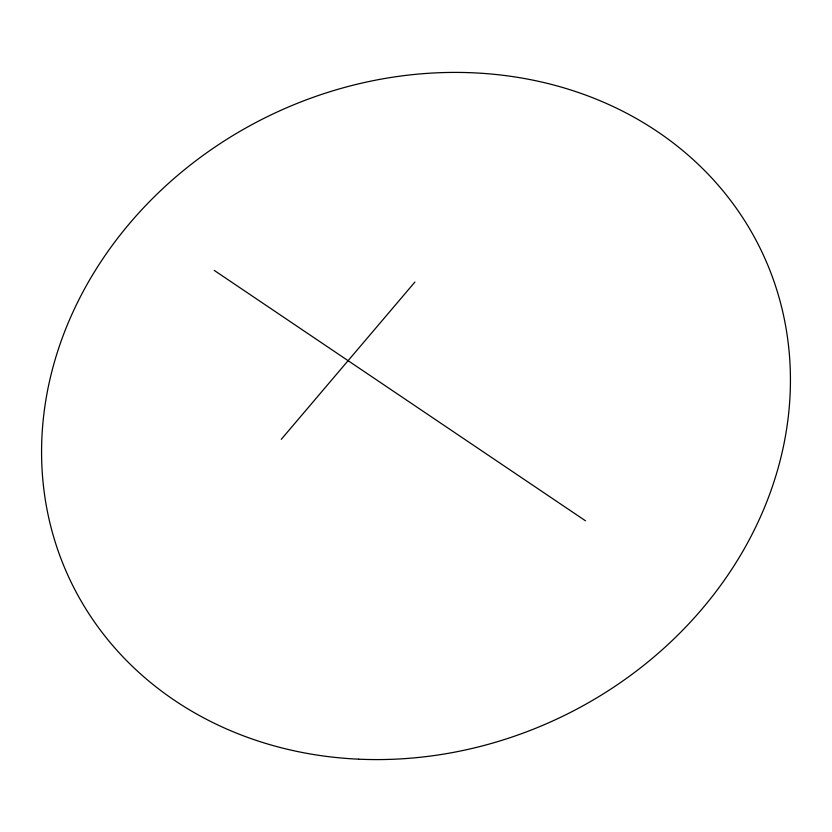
<?xml version="1.0" encoding="UTF-8"?>
<svg xmlns="http://www.w3.org/2000/svg" width="832" height="832" viewBox="0 0 832 832"><rect width="100%" height="100%" fill="white"/><g stroke="black" fill="none" stroke-linecap="round" stroke-linejoin="round"><path stroke-width="1.25" d="M281.278 439.327L414.908 282.048M214.188 270.369L585.489 520.79M358.623 759.179A382.845 334.194 -25.3 0 0 765.128 258.95A382.845 334.194 -25.3 0 0 124.249 229.871A382.845 334.194 -25.3 0 0 358.623 759.179"/></g></svg>
